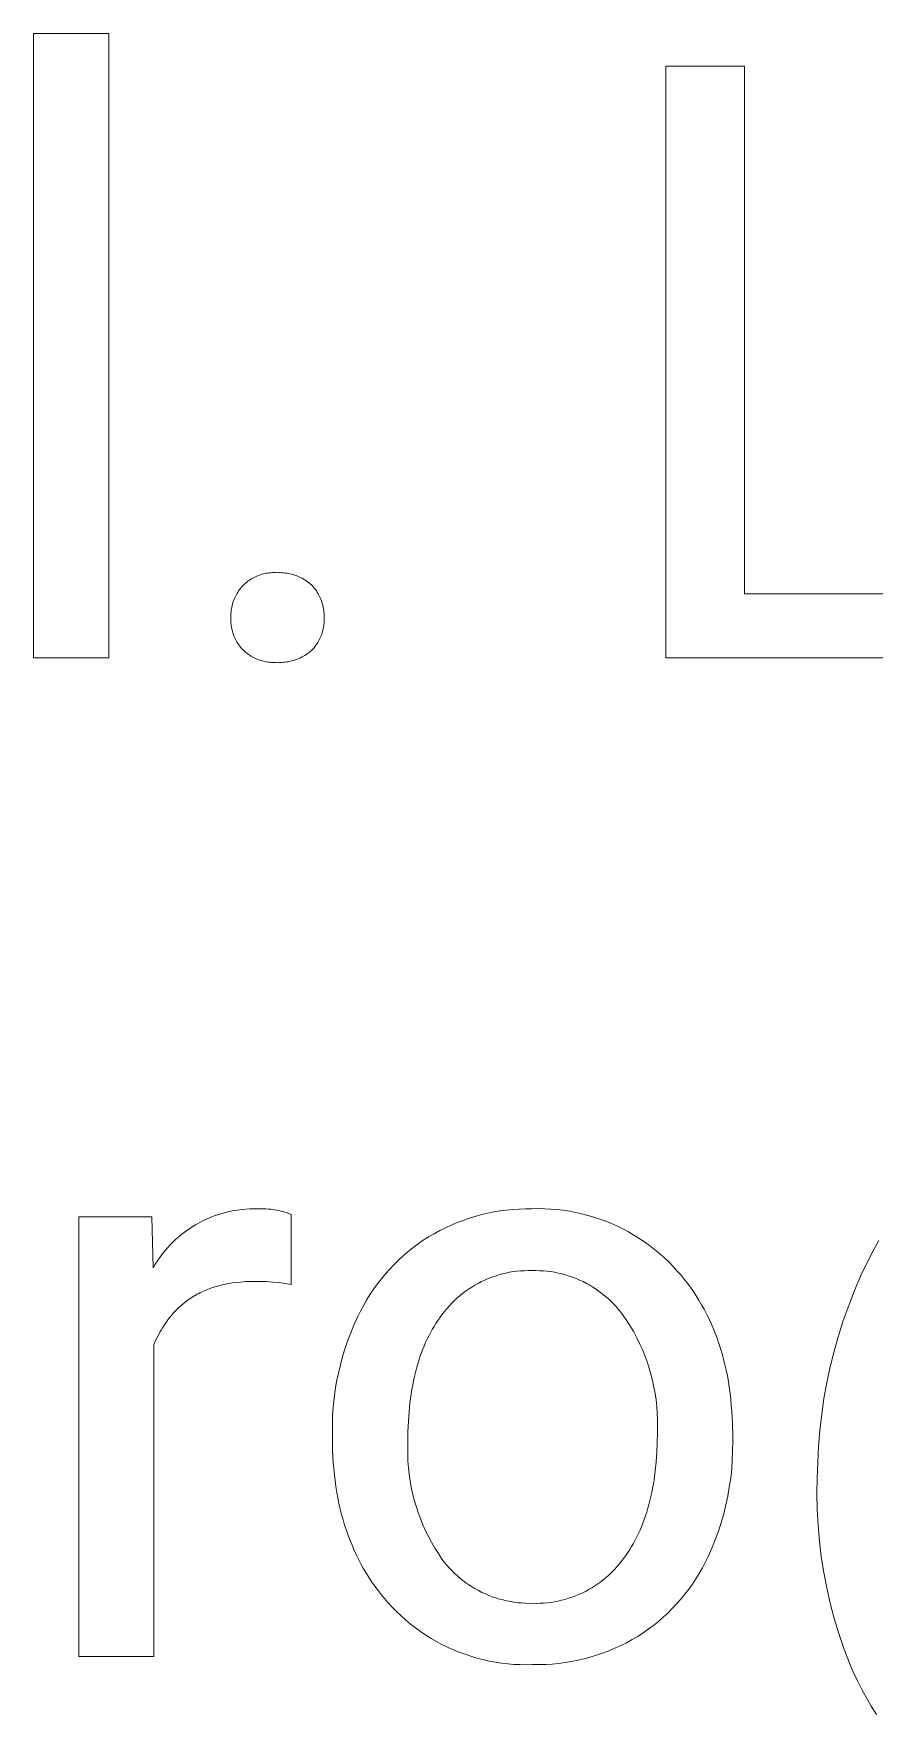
# Model space of a CAD drawing. Header units: millimetres. Extents: x -1519 to 3497, y -297 to 3208.
# Drawn here: x 1951.8 to 2019.3, y 14.8 to 149.7 of the extents above; entities that cross this region are included whole.
import ezdxf

# ---------------------------------------------------------------- set-up
doc = ezdxf.new("R2010")
doc.units = ezdxf.units.MM
doc.header["$MEASUREMENT"] = 0
doc.layers.add('Domyślny', color=7, linetype='Continuous', true_color=0x000000)

msp = doc.modelspace()

# ---------------------------------------------------------------- linework, layer by layer
at = {"layer": 'Domyślny', "color": 18, "lineweight": 15, "true_color": 0x000000}
for p, q in [((1951.83, 99.62), (1951.83, 149.73)), ((1951.83, 149.73), (1957.86, 149.73)), ((1957.86, 149.73), (1957.86, 99.62)), ((2002.6, 99.61), (2002.6, 147.12)), ((2002.6, 147.12), (2008.9, 147.12)), ((2008.9, 147.12), (2008.9, 104.74)), ((1968.44, 105.19), (1968.53, 105.29)), ((1968.53, 105.29), (1968.61, 105.39)), ((1968.61, 105.39), (1968.7, 105.47)), ((1968.7, 105.47), (1968.79, 105.56)), ((1968.79, 105.56), (1968.88, 105.64)), ((1968.88, 105.64), (1968.97, 105.71)), ((1968.97, 105.71), (1969.07, 105.79)), ((1969.07, 105.79), (1969.17, 105.86)), ((1969.17, 105.86), (1969.28, 105.92)), ((1969.28, 105.92), (1969.38, 105.99)), ((1969.38, 105.99), (1969.49, 106.04)), ((1969.49, 106.04), (1969.6, 106.1)), ((1969.6, 106.1), (1969.71, 106.15)), ((1969.71, 106.15), (1969.82, 106.2)), ((1969.82, 106.2), (1969.94, 106.24)), ((1969.94, 106.24), (1970.05, 106.28)), ((1970.05, 106.28), (1970.17, 106.32)), ((1970.17, 106.32), (1970.29, 106.35)), ((1970.29, 106.35), (1970.41, 106.38)), ((1970.41, 106.38), (1970.53, 106.4)), ((1970.53, 106.4), (1970.65, 106.42)), ((1970.65, 106.42), (1970.77, 106.43)), ((1970.77, 106.43), (1970.89, 106.44)), ((1970.89, 106.44), (1971.01, 106.45)), ((1971.01, 106.45), (1971.14, 106.45)), ((1971.14, 106.45), (1971.26, 106.45)), ((1971.26, 106.45), (1971.38, 106.44)), ((1971.38, 106.44), (1971.51, 106.45)), ((1971.51, 106.45), (1971.64, 106.45)), ((1971.64, 106.45), (1971.77, 106.44)), ((1971.77, 106.44), (1971.9, 106.44)), ((1971.9, 106.44), (1972.03, 106.42)), ((1972.03, 106.42), (1972.16, 106.41)), ((1972.16, 106.41), (1972.29, 106.39)), ((1972.29, 106.39), (1972.41, 106.36)), ((1972.41, 106.36), (1972.54, 106.33)), ((1972.54, 106.33), (1972.67, 106.3)), ((1972.67, 106.3), (1972.79, 106.26)), ((1972.79, 106.26), (1972.91, 106.21)), ((1972.91, 106.21), (1973.03, 106.17)), ((1973.03, 106.17), (1973.15, 106.12)), ((1973.15, 106.12), (1973.27, 106.06)), ((1973.27, 106.06), (1973.39, 106)), ((1973.39, 106), (1973.5, 105.94)), ((1973.5, 105.94), (1973.61, 105.87)), ((1973.61, 105.87), (1973.72, 105.8)), ((1973.72, 105.8), (1973.82, 105.72)), ((1973.82, 105.72), (1973.93, 105.64)), ((1973.93, 105.64), (1974.03, 105.56)), ((1974.03, 105.56), (1974.13, 105.48)), ((1974.13, 105.48), (1974.22, 105.39)), ((1974.22, 105.39), (1974.31, 105.29)), ((1974.31, 105.29), (1974.39, 105.19)), ((1967.77, 103.81), (1967.81, 103.93)), ((1967.81, 103.93), (1967.84, 104.05)), ((1967.84, 104.05), (1967.89, 104.18)), ((1967.89, 104.18), (1967.93, 104.3)), ((1967.93, 104.3), (1967.98, 104.42)), ((1967.98, 104.42), (1968.04, 104.53)), ((1968.04, 104.53), (1968.1, 104.65)), ((1968.1, 104.65), (1968.16, 104.76)), ((1968.16, 104.76), (1968.22, 104.87)), ((1968.22, 104.87), (1968.29, 104.98)), ((1968.29, 104.98), (1968.37, 105.09)), ((1968.37, 105.09), (1968.44, 105.19)), ((1974.39, 105.19), (1974.46, 105.09)), ((1974.46, 105.09), (1974.54, 104.98)), ((1974.54, 104.98), (1974.61, 104.87)), ((1974.61, 104.87), (1974.67, 104.76)), ((1974.67, 104.76), (1974.73, 104.65)), ((1974.73, 104.65), (1974.79, 104.53)), ((1974.79, 104.53), (1974.85, 104.42)), ((1974.85, 104.42), (1974.9, 104.3)), ((1974.9, 104.3), (1974.94, 104.18)), ((1974.94, 104.18), (1974.98, 104.05)), ((1974.98, 104.05), (1975.02, 103.93)), ((1975.02, 103.93), (1975.05, 103.81)), ((2008.9, 104.74), (2031.41, 104.74)), ((1967.66, 103.04), (1967.67, 103.17)), ((1967.66, 102.91), (1967.66, 103.04)), ((1967.66, 102.78), (1967.66, 102.91)), ((1967.66, 102.66), (1967.66, 102.78)), ((1967.66, 102.54), (1967.66, 102.66)), ((1967.67, 103.17), (1967.68, 103.3)), ((1967.68, 103.3), (1967.7, 103.43)), ((1967.7, 103.43), (1967.72, 103.55)), ((1967.72, 103.55), (1967.74, 103.68)), ((1967.74, 103.68), (1967.77, 103.81)), ((1975.05, 103.81), (1975.08, 103.68)), ((1975.08, 103.68), (1975.11, 103.55)), ((1975.11, 103.55), (1975.13, 103.43)), ((1975.13, 103.43), (1975.14, 103.3)), ((1975.14, 103.3), (1975.15, 103.17)), ((1975.15, 103.17), (1975.16, 103.04)), ((1975.16, 103.04), (1975.16, 102.91)), ((1975.16, 102.91), (1975.16, 102.78)), ((1975.16, 102.78), (1975.16, 102.66)), ((1975.16, 102.66), (1975.16, 102.54)), ((1967.67, 102.42), (1967.66, 102.54)), ((1967.68, 102.31), (1967.67, 102.42)), ((1967.69, 102.19), (1967.68, 102.31)), ((1967.71, 102.07), (1967.69, 102.19)), ((1967.74, 101.95), (1967.71, 102.07)), ((1967.76, 101.84), (1967.74, 101.95)), ((1967.79, 101.72), (1967.76, 101.84)), ((1967.83, 101.61), (1967.79, 101.72)), ((1967.87, 101.49), (1967.83, 101.61)), ((1967.91, 101.38), (1967.87, 101.49)), ((1967.96, 101.27), (1967.91, 101.38)), ((1968.01, 101.16), (1967.96, 101.27)), ((1974.87, 101.27), (1974.82, 101.16)), ((1974.92, 101.38), (1974.87, 101.27)), ((1974.96, 101.49), (1974.92, 101.38)), ((1975, 101.61), (1974.96, 101.49)), ((1975.03, 101.72), (1975, 101.61)), ((1975.06, 101.84), (1975.03, 101.72)), ((1975.09, 101.95), (1975.06, 101.84)), ((1975.11, 102.07), (1975.09, 101.95)), ((1975.13, 102.19), (1975.11, 102.07)), ((1975.14, 102.31), (1975.13, 102.19)), ((1975.15, 102.42), (1975.14, 102.31)), ((1975.16, 102.54), (1975.15, 102.42)), ((1968.06, 101.06), (1968.01, 101.16)), ((1968.12, 100.95), (1968.06, 101.06)), ((1968.18, 100.85), (1968.12, 100.95)), ((1968.24, 100.75), (1968.18, 100.85)), ((1968.31, 100.65), (1968.24, 100.75)), ((1968.38, 100.55), (1968.31, 100.65)), ((1968.45, 100.46), (1968.38, 100.55)), ((1968.53, 100.37), (1968.45, 100.46)), ((1968.61, 100.28), (1968.53, 100.37)), ((1968.7, 100.19), (1968.61, 100.28)), ((1968.79, 100.11), (1968.7, 100.19)), ((1968.88, 100.03), (1968.79, 100.11)), ((1968.98, 99.96), (1968.88, 100.03)), ((1969.08, 99.89), (1968.98, 99.96)), ((1969.18, 99.82), (1969.08, 99.89)), ((1973.72, 99.87), (1973.61, 99.8)), ((1973.82, 99.95), (1973.72, 99.87)), ((1973.93, 100.02), (1973.82, 99.95)), ((1974.03, 100.11), (1973.93, 100.02)), ((1974.13, 100.19), (1974.03, 100.11)), ((1974.22, 100.28), (1974.13, 100.19)), ((1974.3, 100.37), (1974.22, 100.28)), ((1974.38, 100.46), (1974.3, 100.37)), ((1974.45, 100.55), (1974.38, 100.46)), ((1974.52, 100.65), (1974.45, 100.55)), ((1974.59, 100.75), (1974.52, 100.65)), ((1974.65, 100.85), (1974.59, 100.75)), ((1974.71, 100.95), (1974.65, 100.85)), ((1974.77, 101.05), (1974.71, 100.95)), ((1974.82, 101.16), (1974.77, 101.05)), ((1957.86, 99.62), (1951.83, 99.62)), ((1969.28, 99.75), (1969.18, 99.82)), ((1969.38, 99.69), (1969.28, 99.75)), ((1969.49, 99.63), (1969.38, 99.69)), ((1969.6, 99.58), (1969.49, 99.63)), ((1969.71, 99.53), (1969.6, 99.58)), ((1969.83, 99.48), (1969.71, 99.53)), ((1969.94, 99.44), (1969.83, 99.48)), ((1970.06, 99.4), (1969.94, 99.44)), ((1970.17, 99.37), (1970.06, 99.4)), ((1970.29, 99.34), (1970.17, 99.37)), ((1970.41, 99.31), (1970.29, 99.34)), ((1970.53, 99.29), (1970.41, 99.31)), ((1970.65, 99.27), (1970.53, 99.29)), ((1970.77, 99.26), (1970.65, 99.27)), ((1970.89, 99.25), (1970.77, 99.26)), ((1971.02, 99.25), (1970.89, 99.25)), ((1971.14, 99.25), (1971.02, 99.25)), ((1971.26, 99.25), (1971.14, 99.25)), ((1971.38, 99.26), (1971.26, 99.25)), ((1971.51, 99.25), (1971.38, 99.26)), ((1971.64, 99.25), (1971.51, 99.25)), ((1971.77, 99.25), (1971.64, 99.25)), ((1971.9, 99.26), (1971.77, 99.25)), ((1972.03, 99.27), (1971.9, 99.26)), ((1972.16, 99.28), (1972.03, 99.27)), ((1972.28, 99.3), (1972.16, 99.28)), ((1972.41, 99.33), (1972.28, 99.3)), ((1972.54, 99.36), (1972.41, 99.33)), ((1972.66, 99.39), (1972.54, 99.36)), ((1972.79, 99.43), (1972.66, 99.39)), ((1972.91, 99.47), (1972.79, 99.43)), ((1973.03, 99.51), (1972.91, 99.47)), ((1973.15, 99.56), (1973.03, 99.51)), ((1973.27, 99.62), (1973.15, 99.56)), ((1973.38, 99.68), (1973.27, 99.62)), ((1973.5, 99.74), (1973.38, 99.68)), ((1973.61, 99.8), (1973.5, 99.74)), ((2031.41, 99.61), (2002.6, 99.61)), ((1968.54, 55.32), (1968.86, 55.35)), ((1968.86, 55.35), (1969.19, 55.37)), ((1969.19, 55.37), (1969.52, 55.38)), ((1969.52, 55.38), (1969.85, 55.38)), ((1969.85, 55.38), (1970.06, 55.38)), ((1970.06, 55.38), (1970.27, 55.38)), ((1970.27, 55.38), (1970.48, 55.38)), ((1970.48, 55.38), (1970.69, 55.36)), ((1970.69, 55.36), (1970.89, 55.34)), ((1970.89, 55.34), (1971.1, 55.31)), ((1989.79, 55.28), (1990.3, 55.33)), ((1990.3, 55.33), (1990.81, 55.36)), ((1990.81, 55.36), (1991.33, 55.38)), ((1991.33, 55.38), (1991.84, 55.38)), ((1991.84, 55.38), (1992.34, 55.39)), ((1992.34, 55.39), (1992.85, 55.38)), ((1992.85, 55.38), (1993.35, 55.36)), ((1993.35, 55.36), (1993.85, 55.31)), ((1955.46, 19.43), (1955.46, 54.72)), ((1955.46, 54.72), (1961.33, 54.72)), ((1961.33, 54.72), (1961.43, 50.65)), ((1964.56, 53.93), (1964.84, 54.1)), ((1964.84, 54.1), (1965.12, 54.26)), ((1965.12, 54.26), (1965.41, 54.41)), ((1965.41, 54.41), (1965.71, 54.55)), ((1965.71, 54.55), (1966.01, 54.68)), ((1966.01, 54.68), (1966.32, 54.8)), ((1966.32, 54.8), (1966.62, 54.9)), ((1966.62, 54.9), (1966.94, 55)), ((1966.94, 55), (1967.25, 55.09)), ((1967.25, 55.09), (1967.57, 55.16)), ((1967.57, 55.16), (1967.89, 55.23)), ((1967.89, 55.23), (1968.21, 55.28)), ((1968.21, 55.28), (1968.54, 55.32)), ((1971.1, 55.31), (1971.31, 55.28)), ((1971.31, 55.28), (1971.52, 55.24)), ((1971.52, 55.24), (1971.72, 55.19)), ((1971.72, 55.19), (1971.92, 55.13)), ((1971.92, 55.13), (1972.12, 55.07)), ((1972.12, 55.07), (1972.32, 55)), ((1972.32, 55), (1972.52, 54.92)), ((1972.52, 54.92), (1972.52, 49.31)), ((1984.9, 53.86), (1985.36, 54.07)), ((1985.36, 54.07), (1985.84, 54.27)), ((1985.84, 54.27), (1986.31, 54.45)), ((1986.31, 54.45), (1986.8, 54.62)), ((1986.8, 54.62), (1987.29, 54.77)), ((1987.29, 54.77), (1987.78, 54.91)), ((1987.78, 54.91), (1988.28, 55.02)), ((1988.28, 55.02), (1988.78, 55.13)), ((1988.78, 55.13), (1989.29, 55.21)), ((1989.29, 55.21), (1989.79, 55.28)), ((1993.85, 55.31), (1994.35, 55.26)), ((1994.35, 55.26), (1994.85, 55.18)), ((1994.85, 55.18), (1995.35, 55.09)), ((1995.35, 55.09), (1995.84, 54.98)), ((1995.84, 54.98), (1996.33, 54.85)), ((1996.33, 54.85), (1996.82, 54.71)), ((1996.82, 54.71), (1997.29, 54.55)), ((1997.29, 54.55), (1997.77, 54.38)), ((1997.77, 54.38), (1998.24, 54.19)), ((1998.24, 54.19), (1998.7, 53.98)), ((1998.7, 53.98), (1999.15, 53.76)), ((1962.79, 52.48), (1963.02, 52.71)), ((1963.02, 52.71), (1963.26, 52.94)), ((1963.26, 52.94), (1963.51, 53.15)), ((1963.51, 53.15), (1963.76, 53.36)), ((1963.76, 53.36), (1964.02, 53.56)), ((1964.02, 53.56), (1964.29, 53.75)), ((1964.29, 53.75), (1964.56, 53.93)), ((1982.7, 52.56), (1983.12, 52.85)), ((1983.12, 52.85), (1983.55, 53.12)), ((1983.55, 53.12), (1983.99, 53.38)), ((1983.99, 53.38), (1984.44, 53.63)), ((1984.44, 53.63), (1984.9, 53.86)), ((1999.15, 53.76), (1999.59, 53.52)), ((1999.59, 53.52), (2000.03, 53.27)), ((2000.03, 53.27), (2000.46, 53)), ((2000.46, 53), (2000.88, 52.72)), ((2000.88, 52.72), (2001.29, 52.43)), ((2019.24, 52.01), (2019.69, 52.83)), ((1961.77, 51.21), (1961.96, 51.47)), ((1961.96, 51.47), (1962.15, 51.74)), ((1962.15, 51.74), (1962.36, 51.99)), ((1962.36, 51.99), (1962.57, 52.24)), ((1962.57, 52.24), (1962.79, 52.48)), ((1981.13, 51.26), (1981.51, 51.61)), ((1981.51, 51.61), (1981.9, 51.94)), ((1981.9, 51.94), (1982.29, 52.25)), ((1982.29, 52.25), (1982.7, 52.56)), ((2001.29, 52.43), (2001.69, 52.12)), ((2001.69, 52.12), (2002.08, 51.8)), ((2002.08, 51.8), (2002.45, 51.46)), ((2002.45, 51.46), (2002.82, 51.11)), ((2018.81, 51.17), (2019.24, 52.01)), ((1961.43, 50.65), (1961.59, 50.93)), ((1961.59, 50.93), (1961.77, 51.21)), ((1979.75, 49.76), (1980.08, 50.16)), ((1980.08, 50.16), (1980.42, 50.54)), ((1980.42, 50.54), (1980.77, 50.91)), ((1980.77, 50.91), (1981.13, 51.26)), ((1988.9, 49.98), (1988.61, 49.88)), ((1989.18, 50.07), (1988.9, 49.98)), ((1989.47, 50.15), (1989.18, 50.07)), ((1989.76, 50.22), (1989.47, 50.15)), ((1990.05, 50.28), (1989.76, 50.22)), ((1990.35, 50.33), (1990.05, 50.28)), ((1990.64, 50.37), (1990.35, 50.33)), ((1990.94, 50.39), (1990.64, 50.37)), ((1991.24, 50.41), (1990.94, 50.39)), ((1991.54, 50.42), (1991.24, 50.41)), ((1991.84, 50.42), (1991.54, 50.42)), ((1992.14, 50.42), (1991.84, 50.42)), ((1992.44, 50.41), (1992.14, 50.42)), ((1992.75, 50.4), (1992.44, 50.41)), ((1993.05, 50.37), (1992.75, 50.4)), ((1993.35, 50.33), (1993.05, 50.37)), ((1993.65, 50.28), (1993.35, 50.33)), ((1993.95, 50.22), (1993.65, 50.28)), ((1994.24, 50.15), (1993.95, 50.22)), ((1994.53, 50.07), (1994.24, 50.15)), ((1994.82, 49.98), (1994.53, 50.07)), ((1995.11, 49.88), (1994.82, 49.98)), ((2002.82, 51.11), (2003.17, 50.75)), ((2003.17, 50.75), (2003.51, 50.38)), ((2003.51, 50.38), (2003.79, 50.07)), ((2003.79, 50.07), (2004.05, 49.75)), ((2017.75, 48.82), (2018.26, 50.01)), ((2018.26, 50.01), (2018.81, 51.17)), ((1965.23, 48.65), (1965.09, 48.58)), ((1965.36, 48.71), (1965.23, 48.65)), ((1965.5, 48.77), (1965.36, 48.71)), ((1965.64, 48.83), (1965.5, 48.77)), ((1965.78, 48.89), (1965.64, 48.83)), ((1965.92, 48.95), (1965.78, 48.89)), ((1966.07, 49), (1965.92, 48.95)), ((1966.22, 49.05), (1966.07, 49)), ((1966.37, 49.1), (1966.22, 49.05)), ((1966.52, 49.15), (1966.37, 49.1)), ((1966.67, 49.19), (1966.52, 49.15)), ((1966.82, 49.23), (1966.67, 49.19)), ((1966.98, 49.27), (1966.82, 49.23)), ((1967.14, 49.3), (1966.98, 49.27)), ((1967.46, 49.37), (1967.14, 49.3)), ((1967.79, 49.42), (1967.46, 49.37)), ((1968.13, 49.47), (1967.79, 49.42)), ((1968.47, 49.5), (1968.13, 49.47)), ((1968.82, 49.53), (1968.47, 49.5)), ((1969.18, 49.54), (1968.82, 49.53)), ((1969.54, 49.55), (1969.18, 49.54)), ((1970.04, 49.54), (1969.54, 49.55)), ((1970.54, 49.53), (1970.04, 49.54)), ((1971.04, 49.5), (1970.54, 49.53)), ((1971.53, 49.45), (1971.04, 49.5)), ((1972.03, 49.39), (1971.53, 49.45)), ((1972.52, 49.31), (1972.03, 49.39)), ((1978.86, 48.52), (1979.14, 48.95)), ((1979.14, 48.95), (1979.44, 49.36)), ((1979.44, 49.36), (1979.75, 49.76)), ((1986.51, 48.76), (1986.27, 48.58)), ((1986.76, 48.93), (1986.51, 48.76)), ((1987.01, 49.09), (1986.76, 48.93)), ((1987.26, 49.25), (1987.01, 49.09)), ((1987.52, 49.39), (1987.26, 49.25)), ((1987.79, 49.53), (1987.52, 49.39)), ((1988.06, 49.66), (1987.79, 49.53)), ((1988.33, 49.77), (1988.06, 49.66)), ((1988.61, 49.88), (1988.33, 49.77)), ((1995.39, 49.77), (1995.11, 49.88)), ((1995.67, 49.65), (1995.39, 49.77)), ((1995.95, 49.53), (1995.67, 49.65)), ((1996.22, 49.39), (1995.95, 49.53)), ((1996.48, 49.24), (1996.22, 49.39)), ((1996.74, 49.08), (1996.48, 49.24)), ((1997, 48.92), (1996.74, 49.08)), ((1997.25, 48.74), (1997, 48.92)), ((1997.49, 48.56), (1997.25, 48.74)), ((2004.05, 49.75), (2004.31, 49.42)), ((2004.31, 49.42), (2004.56, 49.08)), ((2004.56, 49.08), (2004.8, 48.74)), ((2004.8, 48.74), (2005.03, 48.4)), ((2017.28, 47.62), (2017.75, 48.82)), ((1963.3, 47.26), (1963.2, 47.15)), ((1963.41, 47.37), (1963.3, 47.26)), ((1963.52, 47.47), (1963.41, 47.37)), ((1963.63, 47.57), (1963.52, 47.47)), ((1963.74, 47.67), (1963.63, 47.57)), ((1963.85, 47.76), (1963.74, 47.67)), ((1963.97, 47.85), (1963.85, 47.76)), ((1964.08, 47.94), (1963.97, 47.85)), ((1964.2, 48.03), (1964.08, 47.94)), ((1964.33, 48.12), (1964.2, 48.03)), ((1964.45, 48.2), (1964.33, 48.12)), ((1964.57, 48.28), (1964.45, 48.2)), ((1964.7, 48.36), (1964.57, 48.28)), ((1964.83, 48.43), (1964.7, 48.36)), ((1964.96, 48.51), (1964.83, 48.43)), ((1965.09, 48.58), (1964.96, 48.51)), ((1978.1, 47.2), (1978.34, 47.65)), ((1978.34, 47.65), (1978.59, 48.09)), ((1978.59, 48.09), (1978.86, 48.52)), ((1984.99, 47.33), (1984.8, 47.1)), ((1985.19, 47.56), (1984.99, 47.33)), ((1985.39, 47.77), (1985.19, 47.56)), ((1985.6, 47.99), (1985.39, 47.77)), ((1985.82, 48.19), (1985.6, 47.99)), ((1986.04, 48.39), (1985.82, 48.19)), ((1986.27, 48.58), (1986.04, 48.39)), ((1997.72, 48.37), (1997.49, 48.56)), ((1997.95, 48.17), (1997.72, 48.37)), ((1998.17, 47.97), (1997.95, 48.17)), ((1998.39, 47.75), (1998.17, 47.97)), ((1998.6, 47.53), (1998.39, 47.75)), ((1998.8, 47.3), (1998.6, 47.53)), ((1998.99, 47.07), (1998.8, 47.3)), ((2005.03, 48.4), (2005.25, 48.04)), ((2005.25, 48.04), (2005.46, 47.68)), ((2005.46, 47.68), (2005.67, 47.32)), ((2005.67, 47.32), (2005.86, 46.94)), ((2016.84, 46.41), (2017.28, 47.62)), ((1962.25, 45.94), (1962.17, 45.81)), ((1962.34, 46.07), (1962.25, 45.94)), ((1962.43, 46.2), (1962.34, 46.07)), ((1962.52, 46.33), (1962.43, 46.2)), ((1962.61, 46.46), (1962.52, 46.33)), ((1962.7, 46.58), (1962.61, 46.46)), ((1962.8, 46.7), (1962.7, 46.58)), ((1962.89, 46.82), (1962.8, 46.7)), ((1962.99, 46.93), (1962.89, 46.82)), ((1963.09, 47.04), (1962.99, 46.93)), ((1963.2, 47.15), (1963.09, 47.04)), ((1977.32, 45.48), (1977.58, 46.12)), ((1977.58, 46.12), (1977.87, 46.74)), ((1977.87, 46.74), (1978.1, 47.2)), ((1983.98, 45.93), (1983.83, 45.68)), ((1984.13, 46.17), (1983.98, 45.93)), ((1984.29, 46.4), (1984.13, 46.17)), ((1984.45, 46.63), (1984.29, 46.4)), ((1984.62, 46.86), (1984.45, 46.63)), ((1984.8, 47.1), (1984.62, 46.86)), ((1999.17, 46.82), (1998.99, 47.07)), ((1999.47, 46.39), (1999.17, 46.82)), ((1999.75, 45.94), (1999.47, 46.39)), ((2000.01, 45.49), (1999.75, 45.94)), ((2005.86, 46.94), (2006.05, 46.56)), ((2006.05, 46.56), (2006.23, 46.18)), ((2006.23, 46.18), (2006.4, 45.79)), ((2016.45, 45.18), (2016.84, 46.41)), ((1961.63, 44.8), (1961.49, 44.48)), ((1961.77, 45.1), (1961.63, 44.8)), ((1961.93, 45.39), (1961.77, 45.1)), ((1962, 45.53), (1961.93, 45.39)), ((1962.09, 45.67), (1962, 45.53)), ((1962.17, 45.81), (1962.09, 45.67)), ((1976.84, 44.19), (1977.07, 44.84)), ((1977.07, 44.84), (1977.32, 45.48)), ((1983.3, 44.63), (1983.18, 44.35)), ((1983.43, 44.9), (1983.3, 44.63)), ((1983.56, 45.16), (1983.43, 44.9)), ((1983.69, 45.42), (1983.56, 45.16)), ((1983.83, 45.68), (1983.69, 45.42)), ((2000.26, 45.03), (2000.01, 45.49)), ((2000.49, 44.55), (2000.26, 45.03)), ((2000.71, 44.08), (2000.49, 44.55)), ((2006.4, 45.79), (2006.56, 45.39)), ((2006.56, 45.39), (2006.71, 44.98)), ((2006.71, 44.98), (2006.85, 44.57)), ((2006.85, 44.57), (2006.98, 44.15)), ((2016.1, 43.94), (2016.45, 45.18)), ((1961.49, 44.48), (1961.49, 19.43)), ((1976.46, 42.86), (1976.64, 43.53)), ((1976.64, 43.53), (1976.84, 44.19)), ((1982.85, 43.48), (1982.75, 43.17)), ((1982.95, 43.77), (1982.85, 43.48)), ((1983.06, 44.06), (1982.95, 43.77)), ((1983.18, 44.35), (1983.06, 44.06)), ((2000.91, 43.59), (2000.71, 44.08)), ((2001.09, 43.09), (2000.91, 43.59)), ((2006.98, 44.15), (2007.11, 43.73)), ((2007.11, 43.73), (2007.23, 43.3)), ((2007.23, 43.3), (2007.33, 42.86)), ((2015.79, 42.68), (2016.1, 43.94)), ((1976.16, 41.52), (1976.3, 42.19)), ((1976.3, 42.19), (1976.46, 42.86)), ((1982.41, 41.9), (1982.34, 41.57)), ((1982.49, 42.23), (1982.41, 41.9)), ((1982.57, 42.55), (1982.49, 42.23)), ((1982.66, 42.86), (1982.57, 42.55)), ((1982.75, 43.17), (1982.66, 42.86)), ((2001.25, 42.59), (2001.09, 43.09)), ((2001.4, 42.09), (2001.25, 42.59)), ((2001.53, 41.58), (2001.4, 42.09)), ((2007.33, 42.86), (2007.43, 42.41)), ((2007.43, 42.41), (2007.53, 41.96)), ((2007.53, 41.96), (2007.61, 41.51)), ((2015.52, 41.42), (2015.79, 42.68)), ((1975.96, 40.15), (1976.05, 40.84)), ((1976.05, 40.84), (1976.16, 41.52)), ((1982.15, 40.53), (1982.05, 39.81)), ((1982.21, 40.88), (1982.15, 40.53)), ((1982.27, 41.23), (1982.21, 40.88)), ((1982.34, 41.57), (1982.27, 41.23)), ((2001.64, 41.07), (2001.53, 41.58)), ((2001.73, 40.55), (2001.64, 41.07)), ((2001.81, 40.03), (2001.73, 40.55)), ((2007.61, 41.51), (2007.68, 41.04)), ((2007.68, 41.04), (2007.75, 40.57)), ((2007.75, 40.57), (2007.8, 40.1)), ((2015.29, 40.15), (2015.52, 41.42)), ((1975.84, 38.78), (1975.89, 39.47)), ((1975.89, 39.47), (1975.96, 40.15)), ((1982.05, 39.81), (1981.98, 39.07)), ((2001.86, 39.51), (2001.81, 40.03)), ((2001.9, 38.98), (2001.86, 39.51)), ((2007.8, 40.1), (2007.85, 39.61)), ((2007.85, 39.61), (2007.89, 39.12)), ((2015.11, 38.88), (2015.29, 40.15)), ((1975.82, 38.09), (1975.84, 38.78)), ((1975.82, 37.4), (1975.82, 38.09)), ((1981.93, 38.3), (1981.89, 37.5)), ((1981.98, 39.07), (1981.93, 38.3)), ((2001.92, 38.46), (2001.9, 38.98)), ((2001.91, 37.4), (2001.93, 37.93)), ((2001.93, 37.93), (2001.92, 38.46)), ((2007.89, 39.12), (2007.92, 38.63)), ((2007.92, 38.63), (2007.94, 38.13)), ((2007.94, 38.13), (2007.96, 37.1)), ((2014.96, 37.59), (2015.11, 38.88)), ((1975.82, 36.99), (1975.82, 37.4)), ((1975.82, 36.47), (1975.82, 36.99)), ((1975.84, 35.97), (1975.82, 36.47)), ((1981.88, 36.69), (1981.87, 36.16)), ((1981.89, 37.5), (1981.88, 36.69)), ((2001.87, 35.83), (2001.9, 36.6)), ((2001.9, 36.6), (2001.91, 37.4)), ((2007.96, 36.69), (2007.95, 35.95)), ((2007.96, 37.1), (2007.96, 36.69)), ((2014.86, 36.31), (2014.96, 37.59)), ((1975.86, 35.47), (1975.84, 35.97)), ((1975.89, 34.98), (1975.86, 35.47)), ((1981.87, 36.16), (1981.87, 35.63)), ((1981.87, 35.63), (1981.89, 35.11)), ((1981.89, 35.11), (1981.93, 34.58)), ((2001.82, 35.07), (2001.87, 35.83)), ((2007.93, 35.22), (2007.88, 34.49)), ((2007.95, 35.95), (2007.93, 35.22)), ((2014.8, 35.02), (2014.86, 36.31)), ((1975.93, 34.49), (1975.89, 34.98)), ((1975.98, 34.01), (1975.93, 34.49)), ((1976.03, 33.54), (1975.98, 34.01)), ((1981.93, 34.58), (1981.98, 34.06)), ((1981.98, 34.06), (1982.06, 33.54)), ((2001.65, 33.63), (2001.74, 34.34)), ((2001.74, 34.34), (2001.82, 35.07)), ((2007.8, 33.76), (2007.69, 33.04)), ((2007.88, 34.49), (2007.8, 33.76)), ((2014.72, 32.49), (2014.74, 33.76)), ((2014.74, 33.76), (2014.8, 35.02)), ((1976.1, 33.07), (1976.03, 33.54)), ((1976.17, 32.61), (1976.1, 33.07)), ((1976.26, 32.16), (1976.17, 32.61)), ((1982.06, 33.54), (1982.15, 33.02)), ((1982.15, 33.02), (1982.26, 32.51)), ((1982.26, 32.51), (1982.39, 32)), ((2001.4, 32.28), (2001.47, 32.61)), ((2001.47, 32.61), (2001.53, 32.94)), ((2001.53, 32.94), (2001.59, 33.29)), ((2001.59, 33.29), (2001.65, 33.63)), ((2007.69, 33.04), (2007.57, 32.31)), ((2014.74, 31.23), (2014.72, 32.49)), ((1976.35, 31.71), (1976.26, 32.16)), ((1976.45, 31.27), (1976.35, 31.71)), ((1976.56, 30.83), (1976.45, 31.27)), ((1982.39, 32), (1982.54, 31.49)), ((1982.54, 31.49), (1982.7, 30.99)), ((2001.06, 31.02), (2001.15, 31.33)), ((2001.15, 31.33), (2001.24, 31.64)), ((2001.24, 31.64), (2001.32, 31.96)), ((2001.32, 31.96), (2001.4, 32.28)), ((2007.41, 31.6), (2007.24, 30.89)), ((2007.57, 32.31), (2007.41, 31.6)), ((2014.81, 29.96), (2014.74, 31.23)), ((1976.68, 30.4), (1976.56, 30.83)), ((1976.8, 29.98), (1976.68, 30.4)), ((1976.94, 29.57), (1976.8, 29.98)), ((1982.7, 30.99), (1982.89, 30.5)), ((1982.89, 30.5), (1983.08, 30.01)), ((1983.08, 30.01), (1983.3, 29.53)), ((2000.52, 29.57), (2000.64, 29.85)), ((2000.64, 29.85), (2000.75, 30.13)), ((2000.75, 30.13), (2000.86, 30.42)), ((2000.86, 30.42), (2000.96, 30.72)), ((2000.96, 30.72), (2001.06, 31.02)), ((2007.03, 30.18), (2006.81, 29.49)), ((2007.24, 30.89), (2007.03, 30.18)), ((2014.92, 28.7), (2014.81, 29.96)), ((1977.08, 29.16), (1976.94, 29.57)), ((1977.24, 28.75), (1977.08, 29.16)), ((1977.4, 28.36), (1977.24, 28.75)), ((1977.57, 27.97), (1977.4, 28.36)), ((1983.3, 29.53), (1983.53, 29.06)), ((1983.53, 29.06), (1983.78, 28.6)), ((1983.78, 28.6), (1984.05, 28.14)), ((1999.84, 28.26), (1999.99, 28.51)), ((1999.99, 28.51), (2000.13, 28.77)), ((2000.13, 28.77), (2000.27, 29.03)), ((2000.27, 29.03), (2000.39, 29.3)), ((2000.39, 29.3), (2000.52, 29.57)), ((2006.56, 28.8), (2006.28, 28.12)), ((2006.81, 29.49), (2006.56, 28.8)), ((2015.07, 27.44), (2014.92, 28.7)), ((1977.75, 27.58), (1977.57, 27.97)), ((1977.93, 27.2), (1977.75, 27.58)), ((1978.13, 26.83), (1977.93, 27.2)), ((1984.05, 28.14), (1984.33, 27.7)), ((1984.33, 27.7), (1984.62, 27.26)), ((1984.62, 27.26), (1984.8, 27.02)), ((1984.8, 27.02), (1984.99, 26.79)), ((1998.85, 26.85), (1999.03, 27.08)), ((1999.03, 27.08), (1999.2, 27.31)), ((1999.2, 27.31), (1999.37, 27.54)), ((1999.37, 27.54), (1999.53, 27.78)), ((1999.53, 27.78), (1999.69, 28.02)), ((1999.69, 28.02), (1999.84, 28.26)), ((2005.76, 26.99), (2005.53, 26.54)), ((2005.99, 27.45), (2005.76, 26.99)), ((2006.28, 28.12), (2005.99, 27.45)), ((2015.27, 26.19), (2015.07, 27.44)), ((1978.33, 26.47), (1978.13, 26.83)), ((1978.55, 26.11), (1978.33, 26.47)), ((1978.77, 25.76), (1978.55, 26.11)), ((1979, 25.41), (1978.77, 25.76)), ((1984.99, 26.79), (1985.19, 26.56)), ((1985.19, 26.56), (1985.4, 26.34)), ((1985.4, 26.34), (1985.61, 26.13)), ((1985.61, 26.13), (1985.83, 25.93)), ((1985.83, 25.93), (1986.06, 25.73)), ((1986.06, 25.73), (1986.29, 25.54)), ((1997.6, 25.62), (1997.83, 25.81)), ((1997.83, 25.81), (1998.05, 26)), ((1998.05, 26), (1998.26, 26.2)), ((1998.26, 26.2), (1998.46, 26.41)), ((1998.46, 26.41), (1998.66, 26.63)), ((1998.66, 26.63), (1998.85, 26.85)), ((2005.01, 25.67), (2004.72, 25.24)), ((2005.27, 26.1), (2005.01, 25.67)), ((2005.53, 26.54), (2005.27, 26.1)), ((2015.51, 24.95), (2015.27, 26.19)), ((1979.24, 25.07), (1979, 25.41)), ((1979.49, 24.74), (1979.24, 25.07)), ((1979.74, 24.41), (1979.49, 24.74)), ((1980.01, 24.09), (1979.74, 24.41)), ((1986.29, 25.54), (1986.53, 25.36)), ((1986.53, 25.36), (1986.78, 25.19)), ((1986.78, 25.19), (1987.03, 25.02)), ((1987.03, 25.02), (1987.29, 24.87)), ((1987.29, 24.87), (1987.55, 24.72)), ((1987.55, 24.72), (1987.82, 24.58)), ((1987.82, 24.58), (1988.1, 24.46)), ((1988.1, 24.46), (1988.37, 24.34)), ((1988.37, 24.34), (1988.65, 24.23)), ((1995.06, 24.2), (1995.34, 24.3)), ((1995.34, 24.3), (1995.61, 24.41)), ((1995.61, 24.41), (1995.87, 24.53)), ((1995.87, 24.53), (1996.14, 24.66)), ((1996.14, 24.66), (1996.39, 24.8)), ((1996.39, 24.8), (1996.65, 24.95)), ((1996.65, 24.95), (1996.89, 25.1)), ((1996.89, 25.1), (1997.14, 25.27)), ((1997.14, 25.27), (1997.37, 25.44)), ((1997.37, 25.44), (1997.6, 25.62)), ((2004.12, 24.43), (2003.79, 24.03)), ((2004.43, 24.83), (2004.12, 24.43)), ((2004.72, 25.24), (2004.43, 24.83)), ((2015.79, 23.72), (2015.51, 24.95)), ((1980.28, 23.77), (1980.01, 24.09)), ((1980.62, 23.4), (1980.28, 23.77)), ((1980.97, 23.04), (1980.62, 23.4)), ((1981.33, 22.7), (1980.97, 23.04)), ((1988.65, 24.23), (1988.94, 24.13)), ((1988.94, 24.13), (1989.23, 24.04)), ((1989.23, 24.04), (1989.52, 23.97)), ((1989.52, 23.97), (1989.81, 23.9)), ((1989.81, 23.9), (1990.11, 23.84)), ((1990.11, 23.84), (1990.4, 23.79)), ((1990.4, 23.79), (1990.7, 23.75)), ((1990.7, 23.75), (1991, 23.73)), ((1991, 23.73), (1991.3, 23.71)), ((1991.3, 23.71), (1991.6, 23.7)), ((1991.6, 23.7), (1991.9, 23.71)), ((1991.9, 23.71), (1992.2, 23.7)), ((1992.2, 23.7), (1992.49, 23.71)), ((1992.49, 23.71), (1992.78, 23.72)), ((1992.78, 23.72), (1993.07, 23.75)), ((1993.07, 23.75), (1993.36, 23.78)), ((1993.36, 23.78), (1993.65, 23.83)), ((1993.65, 23.83), (1993.94, 23.88)), ((1993.94, 23.88), (1994.22, 23.95)), ((1994.22, 23.95), (1994.51, 24.02)), ((1994.51, 24.02), (1994.79, 24.11)), ((1994.79, 24.11), (1995.06, 24.2)), ((2003.11, 23.28), (2002.74, 22.92)), ((2003.46, 23.65), (2003.11, 23.28)), ((2003.79, 24.03), (2003.46, 23.65)), ((2016.12, 22.49), (2015.79, 23.72)), ((1981.71, 22.36), (1981.33, 22.7)), ((1982.09, 22.04), (1981.71, 22.36)), ((1982.49, 21.73), (1982.09, 22.04)), ((1982.9, 21.44), (1982.49, 21.73)), ((2001.18, 21.62), (2000.77, 21.33)), ((2001.59, 21.93), (2001.18, 21.62)), ((2001.99, 22.25), (2001.59, 21.93)), ((2002.37, 22.58), (2001.99, 22.25)), ((2002.74, 22.92), (2002.37, 22.58)), ((2016.48, 21.28), (2016.12, 22.49)), ((1983.32, 21.15), (1982.9, 21.44)), ((1983.74, 20.89), (1983.32, 21.15)), ((1984.18, 20.64), (1983.74, 20.89)), ((1984.62, 20.4), (1984.18, 20.64)), ((1985.07, 20.18), (1984.62, 20.4)), ((1998.97, 20.31), (1998.49, 20.09)), ((1999.43, 20.54), (1998.97, 20.31)), ((1999.89, 20.79), (1999.43, 20.54)), ((2000.34, 21.05), (1999.89, 20.79)), ((2000.77, 21.33), (2000.34, 21.05)), ((2016.89, 20.08), (2016.48, 21.28)), ((1961.49, 19.43), (1955.46, 19.43)), ((1985.53, 19.97), (1985.07, 20.18)), ((1986, 19.78), (1985.53, 19.97)), ((1986.47, 19.61), (1986, 19.78)), ((1986.94, 19.45), (1986.47, 19.61)), ((1987.43, 19.3), (1986.94, 19.45)), ((1987.91, 19.18), (1987.43, 19.3)), ((1988.4, 19.07), (1987.91, 19.18)), ((1988.9, 18.98), (1988.4, 19.07)), ((1989.4, 18.9), (1988.9, 18.98)), ((1989.9, 18.84), (1989.4, 18.9)), ((1994.5, 18.95), (1993.98, 18.88)), ((1995.01, 19.03), (1994.5, 18.95)), ((1995.52, 19.14), (1995.01, 19.03)), ((1996.03, 19.25), (1995.52, 19.14)), ((1996.53, 19.39), (1996.03, 19.25)), ((1997.03, 19.54), (1996.53, 19.39)), ((1997.52, 19.71), (1997.03, 19.54)), ((1998.01, 19.89), (1997.52, 19.71)), ((1998.49, 20.09), (1998.01, 19.89)), ((2017.34, 18.9), (2016.89, 20.08)), ((2017.64, 18.19), (2017.34, 18.9)), ((1990.4, 18.8), (1989.9, 18.84)), ((1990.9, 18.78), (1990.4, 18.8)), ((1991.4, 18.77), (1990.9, 18.78)), ((1991.9, 18.78), (1991.4, 18.77)), ((1992.43, 18.78), (1991.9, 18.78)), ((1992.95, 18.8), (1992.43, 18.78)), ((1993.47, 18.83), (1992.95, 18.8)), ((1993.98, 18.88), (1993.47, 18.83)), ((2017.97, 17.48), (2017.64, 18.19)), ((2018.32, 16.79), (2017.97, 17.48)), ((2018.69, 16.11), (2018.32, 16.79)), ((2019.09, 15.44), (2018.69, 16.11)), ((2019.51, 14.79), (2019.09, 15.44))]:
    msp.add_line(p, q, dxfattribs=at)

doc.saveas('drawing.dxf')
